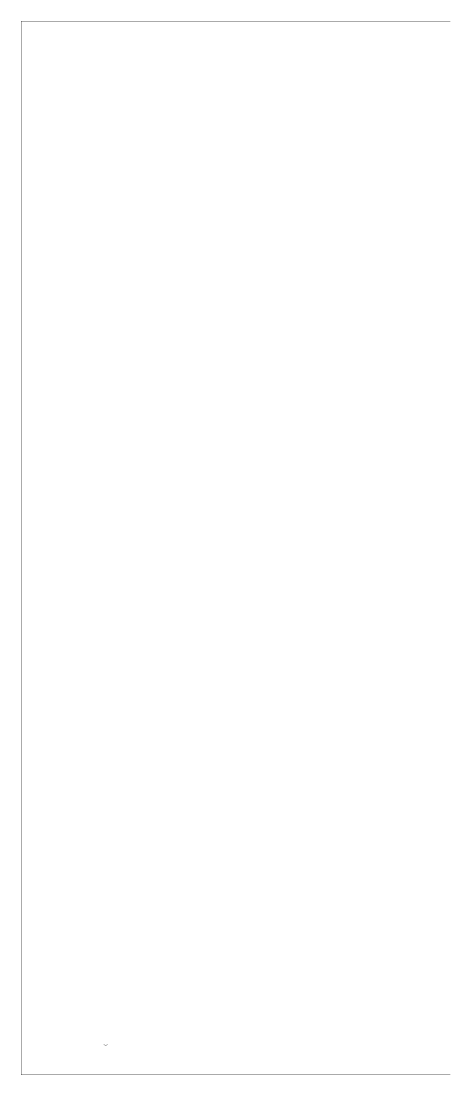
# Model space of a CAD drawing. Header units: metres. Extents: x 0 to 4981, y -4981 to 0.
# Drawn here: x 0 to 2026, y -4981 to 0 of the extents above; entities that cross this region are included whole.
import ezdxf

# ---------------------------------------------------------------- set-up
doc = ezdxf.new("R2010")
doc.units = ezdxf.units.M
doc.layers.add('substrate', color=5, linetype='Continuous')

msp = doc.modelspace()

# ---------------------------------------------------------------- linework, layer by layer
at = {"layer": 'substrate', "const_width": 0.5}
msp.add_lwpolyline([(2027.2, 0), (2017.4, 0), (2007.7, 0), (1997.9, 0), (1988.2, 0), (1978.5, 0), (1968.7, 0), (1959, 0), (1949.2, 0), (1939.5, 0), (1929.7, 0), (1920, 0), (1910.2, 0), (1900.5, 0), (1890.7, 0), (1881, 0), (1871.2, 0), (1861.5, 0), (1851.8, 0), (1842, 0), (1832.3, 0), (1822.5, 0), (1812.8, 0), (1803, 0), (1793.3, 0), (1783.5, 0), (1773.8, 0), (1764, 0), (1754.3, 0), (1744.6, 0), (1734.8, 0), (1725.1, 0), (1715.3, 0), (1705.6, 0), (1695.8, 0), (1686.1, 0), (1676.3, 0), (1666.6, 0), (1656.8, 0), (1647.1, 0), (1637.3, 0), (1627.6, 0), (1617.9, 0), (1608.1, 0), (1598.4, 0), (1588.6, 0), (1578.9, 0), (1569.1, 0), (1559.4, 0), (1549.6, 0), (1539.9, 0), (1530.1, 0), (1520.4, 0), (1510.6, 0), (1500.9, 0), (1491.2, 0), (1481.4, 0), (1471.7, 0), (1461.9, 0), (1452.2, 0), (1442.4, 0), (1432.7, 0), (1422.9, 0), (1413.2, 0), (1403.4, 0), (1393.7, 0), (1383.9, 0), (1374.2, 0), (1364.5, 0), (1354.7, 0), (1345, 0), (1335.2, 0), (1325.5, 0), (1315.7, 0), (1306, 0), (1296.2, 0), (1286.5, 0), (1276.7, 0), (1267, 0), (1257.2, 0), (1247.5, 0), (1237.8, 0), (1228, 0), (1218.3, 0), (1208.5, 0), (1198.8, 0), (1189, 0), (1179.3, 0), (1169.5, 0), (1159.8, 0), (1150, 0), (1140.3, 0), (1130.5, 0), (1120.8, 0), (1111.1, 0), (1101.3, 0), (1091.6, 0), (1081.8, 0), (1072.1, 0), (1062.3, 0), (1052.6, 0), (1042.8, 0), (1033.1, 0), (1023.3, 0), (1013.6, 0), (1003.8, 0), (994.1, 0), (984.4, 0), (974.6, 0), (964.9, 0), (955.1, 0), (945.4, 0), (935.6, 0), (925.9, 0), (916.1, 0), (906.4, 0), (896.6, 0), (886.9, 0), (877.1, 0), (867.4, 0), (857.7, 0), (847.9, 0), (838.2, 0), (828.4, 0), (818.7, 0), (808.9, 0), (799.2, 0), (789.4, 0), (779.7, 0), (769.9, 0), (760.2, 0), (750.4, 0), (740.7, 0), (731, 0), (721.2, 0), (711.5, 0), (701.7, 0), (692, 0), (682.2, 0), (672.5, 0), (662.7, 0), (653, 0), (643.2, 0), (633.5, 0), (623.8, 0), (614, 0), (604.3, 0), (594.5, 0), (584.8, 0), (575, 0), (565.3, 0), (555.5, 0), (545.8, 0), (536, 0), (526.3, 0), (516.5, 0), (506.8, 0), (497.1, 0), (487.3, 0), (477.6, 0), (467.8, 0), (458.1, 0), (448.3, 0), (438.6, 0), (428.8, 0), (419.1, 0), (409.3, 0), (399.6, 0), (389.8, 0), (380.1, 0), (370.4, 0), (360.6, 0), (350.9, 0), (341.1, 0), (331.4, 0), (321.6, 0), (311.9, 0), (302.1, 0), (292.4, 0), (282.6, 0), (272.9, 0), (263.1, 0), (253.4, 0), (243.7, 0), (233.9, 0), (224.2, 0), (214.4, 0), (204.7, 0), (194.9, 0), (185.2, 0), (175.4, 0), (165.7, 0), (155.9, 0), (146.2, 0), (136.4, 0), (126.7, 0), (117, 0), (107.2, 0), (97.5, 0), (87.7, 0), (78, 0), (68.2, 0), (58.5, 0), (48.7, 0), (39, 0), (29.2, 0), (19.5, 0), (9.7, 0), (0, 0), (0, -9.7), (0, -19.5), (0, -29.2), (0, -39), (0, -48.7), (0, -58.5), (0, -68.2), (0, -78), (0, -87.7), (0, -97.5), (0, -107.2), (0, -117), (0, -126.7), (0, -136.4), (0, -146.2), (0, -155.9), (0, -165.7), (0, -175.4), (0, -185.2), (0, -194.9), (0, -204.7), (0, -214.4), (0, -224.2), (0, -233.9), (0, -243.7), (0, -253.4), (0, -263.1), (0, -272.9), (0, -282.6), (0, -292.4), (0, -302.1), (0, -311.9), (0, -321.6), (0, -331.4), (0, -341.1), (0, -350.9), (0, -360.6), (0, -370.4), (0, -380.1), (0, -389.8), (0, -399.6), (0, -409.3), (0, -419.1), (0, -428.8), (0, -438.6), (0, -448.3), (0, -458.1), (0, -467.8), (0, -477.6), (0, -487.3), (0, -497.1), (0, -506.8), (0, -516.5), (0, -526.3), (0, -536), (0, -545.8), (0, -555.5), (0, -565.3), (0, -575), (0, -584.8), (0, -594.5), (0, -604.3), (0, -614), (0, -623.8), (0, -633.5), (0, -643.2), (0, -653), (0, -662.7), (0, -672.5), (0, -682.2), (0, -692), (0, -701.7), (0, -711.5), (0, -721.2), (0, -731), (0, -740.7), (0, -750.4), (0, -760.2), (0, -769.9), (0, -779.7), (0, -789.4), (0, -799.2), (0, -808.9), (0, -818.7), (0, -828.4), (0, -838.2), (0, -847.9), (0, -857.7), (0, -867.4), (0, -877.1), (0, -886.9), (0, -896.6), (0, -906.4), (0, -916.1), (0, -925.9), (0, -935.6), (0, -945.4), (0, -955.1), (0, -964.9), (0, -974.6), (0, -984.4), (0, -994.1), (0, -1003.8), (0, -1013.6), (0, -1023.3), (0, -1033.1), (0, -1042.8), (0, -1052.6), (0, -1062.3), (0, -1072.1), (0, -1081.8), (0, -1091.6), (0, -1101.3), (0, -1111.1), (0, -1120.8), (0, -1130.5), (0, -1140.3), (0, -1150), (0, -1159.8), (0, -1169.5), (0, -1179.3), (0, -1189), (0, -1198.8), (0, -1208.5), (0, -1218.3), (0, -1228), (0, -1237.8), (0, -1247.5), (0, -1257.2), (0, -1267), (0, -1276.7), (0, -1286.5), (0, -1296.2), (0, -1306), (0, -1315.7), (0, -1325.5), (0, -1335.2), (0, -1345), (0, -1354.7), (0, -1364.5), (0, -1374.2), (0, -1383.9), (0, -1393.7), (0, -1403.4), (0, -1413.2), (0, -1422.9), (0, -1432.7), (0, -1442.4), (0, -1452.2), (0, -1461.9), (0, -1471.7), (0, -1481.4), (0, -1491.2), (0, -1500.9), (0, -1510.6), (0, -1520.4), (0, -1530.1), (0, -1539.9), (0, -1549.6), (0, -1559.4), (0, -1569.1), (0, -1578.9), (0, -1588.6), (0, -1598.4), (0, -1608.1), (0, -1617.9), (0, -1627.6), (0, -1637.3), (0, -1647.1), (0, -1656.8), (0, -1666.6), (0, -1676.3), (0, -1686.1), (0, -1695.8), (0, -1705.6), (0, -1715.3), (0, -1725.1), (0, -1734.8), (0, -1744.6), (0, -1754.3), (0, -1764), (0, -1773.8), (0, -1783.5), (0, -1793.3), (0, -1803), (0, -1812.8), (0, -1822.5), (0, -1832.3), (0, -1842), (0, -1851.8), (0, -1861.5), (0, -1871.2), (0, -1881), (0, -1890.7), (0, -1900.5), (0, -1910.2), (0, -1920), (0, -1929.7), (0, -1939.5), (0, -1949.2), (0, -1959), (0, -1968.7), (0, -1978.5), (0, -1988.2), (0, -1997.9), (0, -2007.7), (0, -2017.4), (0, -2027.2), (0, -2036.9), (0, -2046.7), (0, -2056.4), (0, -2066.2), (0, -2075.9), (0, -2085.7), (0, -2095.4), (0, -2105.2), (0, -2114.9), (0, -2124.6), (0, -2134.4), (0, -2144.1), (0, -2153.9), (0, -2163.6), (0, -2173.4), (0, -2183.1), (0, -2192.9), (0, -2202.6), (0, -2212.4), (0, -2222.1), (0, -2231.9), (0, -2241.6), (0, -2251.3), (0, -2261.1), (0, -2270.8), (0, -2280.6), (0, -2290.3), (0, -2300.1), (0, -2309.8), (0, -2319.6), (0, -2329.3), (0, -2339.1), (0, -2348.8), (0, -2358.6), (0, -2368.3), (0, -2378), (0, -2387.8), (0, -2397.5), (0, -2407.3), (0, -2417), (0, -2426.8), (0, -2436.5), (0, -2446.3), (0, -2456), (0, -2465.8), (0, -2475.5), (0, -2485.3), (0, -2495), (0, -2504.7), (0, -2514.5), (0, -2524.2), (0, -2534), (0, -2543.7), (0, -2553.5), (0, -2563.2), (0, -2573), (0, -2582.7), (0, -2592.5), (0, -2602.2), (0, -2612), (0, -2621.7), (0, -2631.4), (0, -2641.2), (0, -2650.9), (0, -2660.7), (0, -2670.4), (0, -2680.2), (0, -2689.9), (0, -2699.7), (0, -2709.4), (0, -2719.2), (0, -2728.9), (0, -2738.7), (0, -2748.4), (0, -2758.1), (0, -2767.9), (0, -2777.6), (0, -2787.4), (0, -2797.1), (0, -2806.9), (0, -2816.6), (0, -2826.4), (0, -2836.1), (0, -2845.9), (0, -2855.6), (0, -2865.4), (0, -2875.1), (0, -2884.8), (0, -2894.6), (0, -2904.3), (0, -2914.1), (0, -2923.8), (0, -2933.6), (0, -2943.3), (0, -2953.1), (0, -2962.8), (0, -2972.6), (0, -2982.3), (0, -2992.1), (0, -3001.8), (0, -3011.5), (0, -3021.3), (0, -3031), (0, -3040.8), (0, -3050.5), (0, -3060.3), (0, -3070), (0, -3079.8), (0, -3089.5), (0, -3099.3), (0, -3109), (0, -3118.8), (0, -3128.5), (0, -3138.2), (0, -3148), (0, -3157.7), (0, -3167.5), (0, -3177.2), (0, -3187), (0, -3196.7), (0, -3206.5), (0, -3216.2), (0, -3226), (0, -3235.7), (0, -3245.4), (0, -3255.2), (0, -3264.9), (0, -3274.7), (0, -3284.4), (0, -3294.2), (0, -3303.9), (0, -3313.7), (0, -3323.4), (0, -3333.2), (0, -3342.9), (0, -3352.7), (0, -3362.4), (0, -3372.1), (0, -3381.9), (0, -3391.6), (0, -3401.4), (0, -3411.1), (0, -3420.9), (0, -3430.6), (0, -3440.4), (0, -3450.1), (0, -3459.9), (0, -3469.6), (0, -3479.4), (0, -3489.1), (0, -3498.8), (0, -3508.6), (0, -3518.3), (0, -3528.1), (0, -3537.8), (0, -3547.6), (0, -3557.3), (0, -3567.1), (0, -3576.8), (0, -3586.6), (0, -3596.3), (0, -3606.1), (0, -3615.8), (0, -3625.5), (0, -3635.3), (0, -3645), (0, -3654.8), (0, -3664.5), (0, -3674.3), (0, -3684), (0, -3693.8), (0, -3703.5), (0, -3713.3), (0, -3723), (0, -3732.8), (0, -3742.5), (0, -3752.2), (0, -3762), (0, -3771.7), (0, -3781.5), (0, -3791.2), (0, -3801), (0, -3810.7), (0, -3820.5), (0, -3830.2), (0, -3840), (0, -3849.7), (0, -3859.5), (0, -3869.2), (0, -3878.9), (0, -3888.7), (0, -3898.4), (0, -3908.2), (0, -3917.9), (0, -3927.7), (0, -3937.4), (0, -3947.2), (0, -3956.9), (0, -3966.7), (0, -3976.4), (0, -3986.2), (0, -3995.9), (0, -4005.6), (0, -4015.4), (0, -4025.1), (0, -4034.9), (0, -4044.6), (0, -4054.4), (0, -4064.1), (0, -4073.9), (0, -4083.6), (0, -4093.4), (0, -4103.1), (0, -4112.9), (0, -4122.6), (0, -4132.3), (0, -4142.1), (0, -4151.8), (0, -4161.6), (0, -4171.3), (0, -4181.1), (0, -4190.8), (0, -4200.6), (0, -4210.3), (0, -4220.1), (0, -4229.8), (0, -4239.6), (0, -4249.3), (0, -4259), (0, -4268.8), (0, -4278.5), (0, -4288.3), (0, -4298), (0, -4307.8), (0, -4317.5), (0, -4327.3), (0, -4337), (0, -4346.8), (0, -4356.5), (0, -4366.2), (0, -4376), (0, -4385.7), (0, -4395.5), (0, -4405.2), (0, -4415), (0, -4424.7), (0, -4434.5), (0, -4444.2), (0, -4454), (0, -4463.7), (0, -4473.5), (0, -4483.2), (0, -4492.9), (0, -4502.7), (0, -4512.4), (0, -4522.2), (0, -4531.9), (0, -4541.7), (0, -4551.4), (0, -4561.2), (0, -4570.9), (0, -4580.7), (0, -4590.4), (0, -4600.2), (0, -4609.9), (0, -4619.6), (0, -4629.4), (0, -4639.1), (0, -4648.9), (0, -4658.6), (0, -4668.4), (0, -4678.1), (0, -4687.9), (0, -4697.6), (0, -4707.4), (0, -4717.1), (0, -4726.9), (0, -4736.6), (0, -4746.3), (0, -4756.1), (0, -4765.8), (0, -4775.6), (0, -4785.3), (0, -4795.1), (0, -4804.8), (0, -4814.6), (0, -4824.3), (0, -4834.1), (0, -4843.8), (0, -4853.6), (0, -4863.3), (0, -4873), (0, -4882.8), (0, -4892.5), (0, -4902.3), (0, -4912), (0, -4921.8), (0, -4931.5), (0, -4941.3), (0, -4951), (0, -4960.8), (0, -4970.5), (0, -4980.3), (9.7, -4980.3), (19.5, -4980.3), (29.2, -4980.3), (39, -4980.3), (48.7, -4980.3), (58.5, -4980.3), (68.2, -4980.3), (78, -4980.3), (87.7, -4980.3), (97.5, -4980.3), (107.2, -4980.3), (117, -4980.3), (126.7, -4980.3), (136.4, -4980.3), (146.2, -4980.3), (155.9, -4980.3), (165.7, -4980.3), (175.4, -4980.3), (185.2, -4980.3), (194.9, -4980.3), (204.7, -4980.3), (214.4, -4980.3), (224.2, -4980.3), (233.9, -4980.3), (243.7, -4980.3), (253.4, -4980.3), (263.1, -4980.3), (272.9, -4980.3), (282.6, -4980.3), (292.4, -4980.3), (302.1, -4980.3), (311.9, -4980.3), (321.6, -4980.3), (331.4, -4980.3), (341.1, -4980.3), (350.9, -4980.3), (360.6, -4980.3), (370.4, -4980.3), (380.1, -4980.3), (389.8, -4980.3), (399.6, -4980.3), (409.3, -4980.3), (419.1, -4980.3), (428.8, -4980.3), (438.6, -4980.3), (448.3, -4980.3), (458.1, -4980.3), (467.8, -4980.3), (477.6, -4980.3), (487.3, -4980.3), (497.1, -4980.3), (506.8, -4980.3), (516.5, -4980.3), (526.3, -4980.3), (536, -4980.3), (545.8, -4980.3), (555.5, -4980.3), (565.3, -4980.3), (575, -4980.3), (584.8, -4980.3), (594.5, -4980.3), (604.3, -4980.3), (614, -4980.3), (623.8, -4980.3), (633.5, -4980.3), (643.2, -4980.3), (653, -4980.3), (662.7, -4980.3), (672.5, -4980.3), (682.2, -4980.3), (692, -4980.3), (701.7, -4980.3), (711.5, -4980.3), (721.2, -4980.3), (731, -4980.3), (740.7, -4980.3), (750.4, -4980.3), (760.2, -4980.3), (769.9, -4980.3), (779.7, -4980.3), (789.4, -4980.3), (799.2, -4980.3), (808.9, -4980.3), (818.7, -4980.3), (828.4, -4980.3), (838.2, -4980.3), (847.9, -4980.3), (857.7, -4980.3), (867.4, -4980.3), (877.1, -4980.3), (886.9, -4980.3), (896.6, -4980.3), (906.4, -4980.3), (916.1, -4980.3), (925.9, -4980.3), (935.6, -4980.3), (945.4, -4980.3), (955.1, -4980.3), (964.9, -4980.3), (974.6, -4980.3), (984.4, -4980.3), (994.1, -4980.3), (1003.8, -4980.3), (1013.6, -4980.3), (1023.3, -4980.3), (1033.1, -4980.3), (1042.8, -4980.3), (1052.6, -4980.3), (1062.3, -4980.3), (1072.1, -4980.3), (1081.8, -4980.3), (1091.6, -4980.3), (1101.3, -4980.3), (1111.1, -4980.3), (1120.8, -4980.3), (1130.5, -4980.3), (1140.3, -4980.3), (1150, -4980.3), (1159.8, -4980.3), (1169.5, -4980.3), (1179.3, -4980.3), (1189, -4980.3), (1198.8, -4980.3), (1208.5, -4980.3), (1218.3, -4980.3), (1228, -4980.3), (1237.8, -4980.3), (1247.5, -4980.3), (1257.2, -4980.3), (1267, -4980.3), (1276.7, -4980.3), (1286.5, -4980.3), (1296.2, -4980.3), (1306, -4980.3), (1315.7, -4980.3), (1325.5, -4980.3), (1335.2, -4980.3), (1345, -4980.3), (1354.7, -4980.3), (1364.5, -4980.3), (1374.2, -4980.3), (1383.9, -4980.3), (1393.7, -4980.3), (1403.4, -4980.3), (1413.2, -4980.3), (1422.9, -4980.3), (1432.7, -4980.3), (1442.4, -4980.3), (1452.2, -4980.3), (1461.9, -4980.3), (1471.7, -4980.3), (1481.4, -4980.3), (1491.2, -4980.3), (1500.9, -4980.3), (1510.6, -4980.3), (1520.4, -4980.3), (1530.1, -4980.3), (1539.9, -4980.3), (1549.6, -4980.3), (1559.4, -4980.3), (1569.1, -4980.3), (1578.9, -4980.3), (1588.6, -4980.3), (1598.4, -4980.3), (1608.1, -4980.3), (1617.9, -4980.3), (1627.6, -4980.3), (1637.3, -4980.3), (1647.1, -4980.3), (1656.8, -4980.3), (1666.6, -4980.3), (1676.3, -4980.3), (1686.1, -4980.3), (1695.8, -4980.3), (1705.6, -4980.3), (1715.3, -4980.3), (1725.1, -4980.3), (1734.8, -4980.3), (1744.6, -4980.3), (1754.3, -4980.3), (1764, -4980.3), (1773.8, -4980.3), (1783.5, -4980.3), (1793.3, -4980.3), (1803, -4980.3), (1812.8, -4980.3), (1822.5, -4980.3), (1832.3, -4980.3), (1842, -4980.3), (1851.8, -4980.3), (1861.5, -4980.3), (1871.2, -4980.3), (1881, -4980.3), (1890.7, -4980.3), (1900.5, -4980.3), (1910.2, -4980.3), (1920, -4980.3), (1929.7, -4980.3), (1939.5, -4980.3), (1949.2, -4980.3), (1959, -4980.3), (1968.7, -4980.3), (1978.5, -4980.3), (1988.2, -4980.3), (1997.9, -4980.3), (2007.7, -4980.3), (2017.4, -4980.3), (2027.2, -4980.3)], dxfattribs=at)
msp.add_lwpolyline([(389.8, -4834.1), (399.6, -4824.3), (409.3, -4834.1), (399.6, -4843.8)], close=True, dxfattribs=at)

doc.saveas('drawing.dxf')
